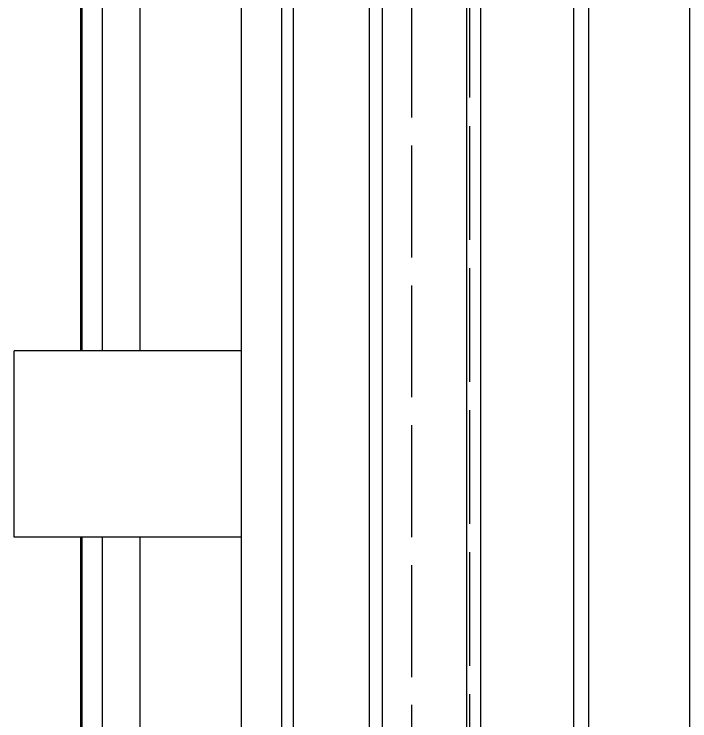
# Model space of a CAD drawing. Header units: millimetres. Extents: x 0 to 100323, y 0 to 59400.
# Drawn here: x 73884 to 75696, y 47703 to 49598 of the extents above; entities that cross this region are included whole.
import ezdxf

# ---------------------------------------------------------------- set-up
doc = ezdxf.new("R2010")
doc.units = ezdxf.units.MM
doc.header["$LTSCALE"] = 100
doc.linetypes.add('DASHED', pattern=[0.2067, 0.1654, -0.0413])
doc.layers.add('Hidden', color=7, linetype='DASHED', lineweight=25)
doc.layers.add('Visible', color=7, linetype='Continuous', lineweight=25)

msp = doc.modelspace()

# ---------------------------------------------------------------- linework, layer by layer
at = {"layer": 'Hidden', "ltscale": 18.430206}
msp.add_line((75105.9, 45945.5), (75105.9, 53945.5), dxfattribs=at)
at = {"layer": 'Hidden', "ltscale": 18.142235}
msp.add_line((74950.7, 45945.5), (74950.7, 53445.5), dxfattribs=at)
at = {"layer": 'Visible'}
for p, q in [((74602.3, 46445.5), (74602.3, 55880.3)), ((74632, 55852.7), (74632, 46445.5)), ((74837.3, 46445.5), (74837.3, 55662.4)), ((74870.5, 55631.6), (74870.5, 46445.5)), ((75098.2, 46445.5), (75098.2, 55420.6)), ((75134.8, 55386.7), (75134.8, 46445.5)), ((75384.5, 46445.5), (75384.5, 55155.3)), ((75424.5, 55118.2), (75424.5, 46445.5)), ((75695.9, 46445.5), (75695.9, 55023.5)), ((74062.6, 48695.5), (74062.6, 53445.5)), ((74066.9, 48695.5), (74066.9, 53445.5)), ((74121, 48695.5), (74121, 53445.5)), ((74221.6, 48695.5), (74221.6, 53445.5)), ((74493.2, 53445.5), (74493.2, 46445.5)), ((74493.2, 48695.5), (73884.1, 48695.5)), ((73884.1, 48195.5), (73884.1, 48695.5)), ((74493.2, 48195.5), (73884.1, 48195.5)), ((74062.6, 47195.1), (74062.6, 48195.5)), ((74066.9, 47195.1), (74066.9, 48195.5)), ((74121, 47195.1), (74121, 48195.5)), ((74221.6, 47195.1), (74221.6, 48195.5))]:
    msp.add_line(p, q, dxfattribs=at)

doc.saveas('drawing.dxf')
